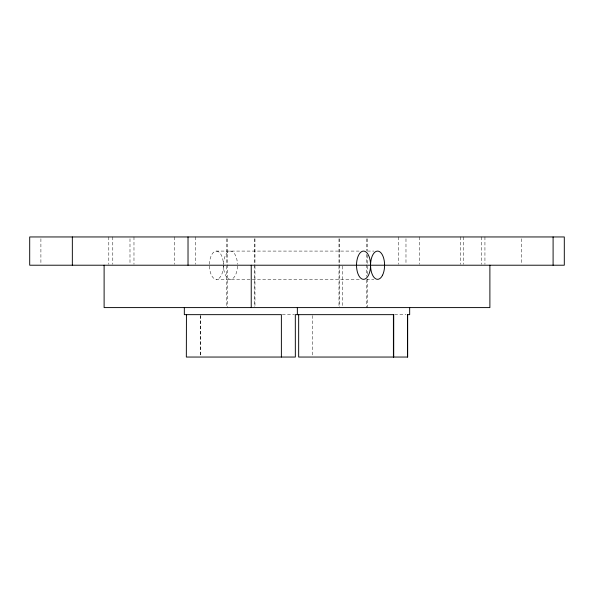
<?xml version="1.0" encoding="UTF-8"?>
<svg xmlns="http://www.w3.org/2000/svg" width="594" height="594" viewBox="0 0 594 594"><rect width="100%" height="100%" fill="white"/><g stroke="black" fill="none" stroke-linecap="round" stroke-linejoin="round"><path stroke-width="0.45" stroke-dasharray="2.97 2.23" d="M209.415 264.293A14.13 7.024 -90 0 1 216.416 251.084L359.073 251.084M367.404 251.084L373.878 251.084M209.415 266.134A14.13 7.024 90 0 0 216.416 279.343L360.001 279.343M366.476 279.343L373.878 279.343M282.321 314.657L294.416 314.657M394.654 314.657L406.006 314.657M521.658 238.781L521.658 264.3M484.934 236.954L484.934 264.3M481.496 236.954L481.496 264.3M463.743 236.954L463.743 264.3M460.305 236.954L460.305 264.3M419.713 236.954L419.713 264.3M405.977 238.781L405.977 264.3M398.522 236.954L398.522 264.3M367.241 238.781L367.241 250.631M367.241 255.19L367.241 265.214M367.241 266.134L367.241 275.349M367.241 279.032L367.241 307.595M366.758 238.795L366.758 250.72M366.758 254.388L366.758 276.403M366.758 280.071L366.758 307.595M342.768 266.134L342.768 306.675M339.464 238.795L339.464 306.675M338.981 238.781L338.981 265.214M338.981 266.134L338.981 307.595M312.622 315.585L312.622 355.197M254.967 238.781L254.967 265.214M254.967 266.134L254.967 307.595M254.536 238.795L254.536 306.675M227.242 238.795L227.242 307.595M226.708 238.781L226.708 264.3M226.708 266.134L226.708 306.675M200.594 315.585L200.594 355.197M200.289 315.585L200.289 355.197M195.463 236.954L195.463 264.3M174.272 236.954L174.272 264.3M133.977 236.954L133.977 264.3M129.989 238.781L129.989 264.3M112.786 236.954L112.786 264.3M108.799 236.954L108.799 264.3M40.904 238.781L40.904 264.3M237.466 266.134A14.13 7.024 90 0 1 230.234 279.336A14.13 7.024 90 0 1 223.441 265.214M223.455 264.293A14.13 7.024 90 0 1 230.465 251.084A14.13 7.024 90 0 1 237.466 264.293M223.426 266.134A14.13 7.024 90 0 1 216.416 279.343M216.416 251.084A14.13 7.024 -90 0 1 223.426 264.293"/><path stroke-width="0.89" d="M370.559 265.214A14.13 7.024 90 0 0 363.535 251.084A14.13 7.024 90 0 0 356.519 265.214A14.13 7.024 -90 0 0 363.535 279.343A14.13 7.024 -90 0 0 370.559 265.214L29.7 265.214L29.7 236.954L564.3 236.954L564.3 265.214L370.723 265.214M553.096 236.954L553.096 265.214M489.887 265.214L489.887 307.595L104.113 307.595L104.113 265.214M409.674 307.595L409.674 314.657L407.558 314.657L407.558 357.046M407.662 314.657L407.662 357.046L298.663 357.046L298.663 314.657M393.711 357.046L393.711 314.657L295.315 314.657L295.337 357.046L186.338 357.046L186.442 314.657M393.406 314.657L393.406 357.046M297.349 307.595L297.349 314.657M281.378 357.046L281.378 314.657L184.326 314.657L184.326 307.595M251.232 265.214L251.232 307.595M188.023 236.954L188.023 265.214M72.342 236.954L72.342 265.214M382.543 275.2A14.13 7.024 -90 0 0 379.395 251.566A14.13 7.024 -90 0 0 370.797 268.867A14.13 7.024 -90 0 0 382.543 275.2"/></g></svg>
